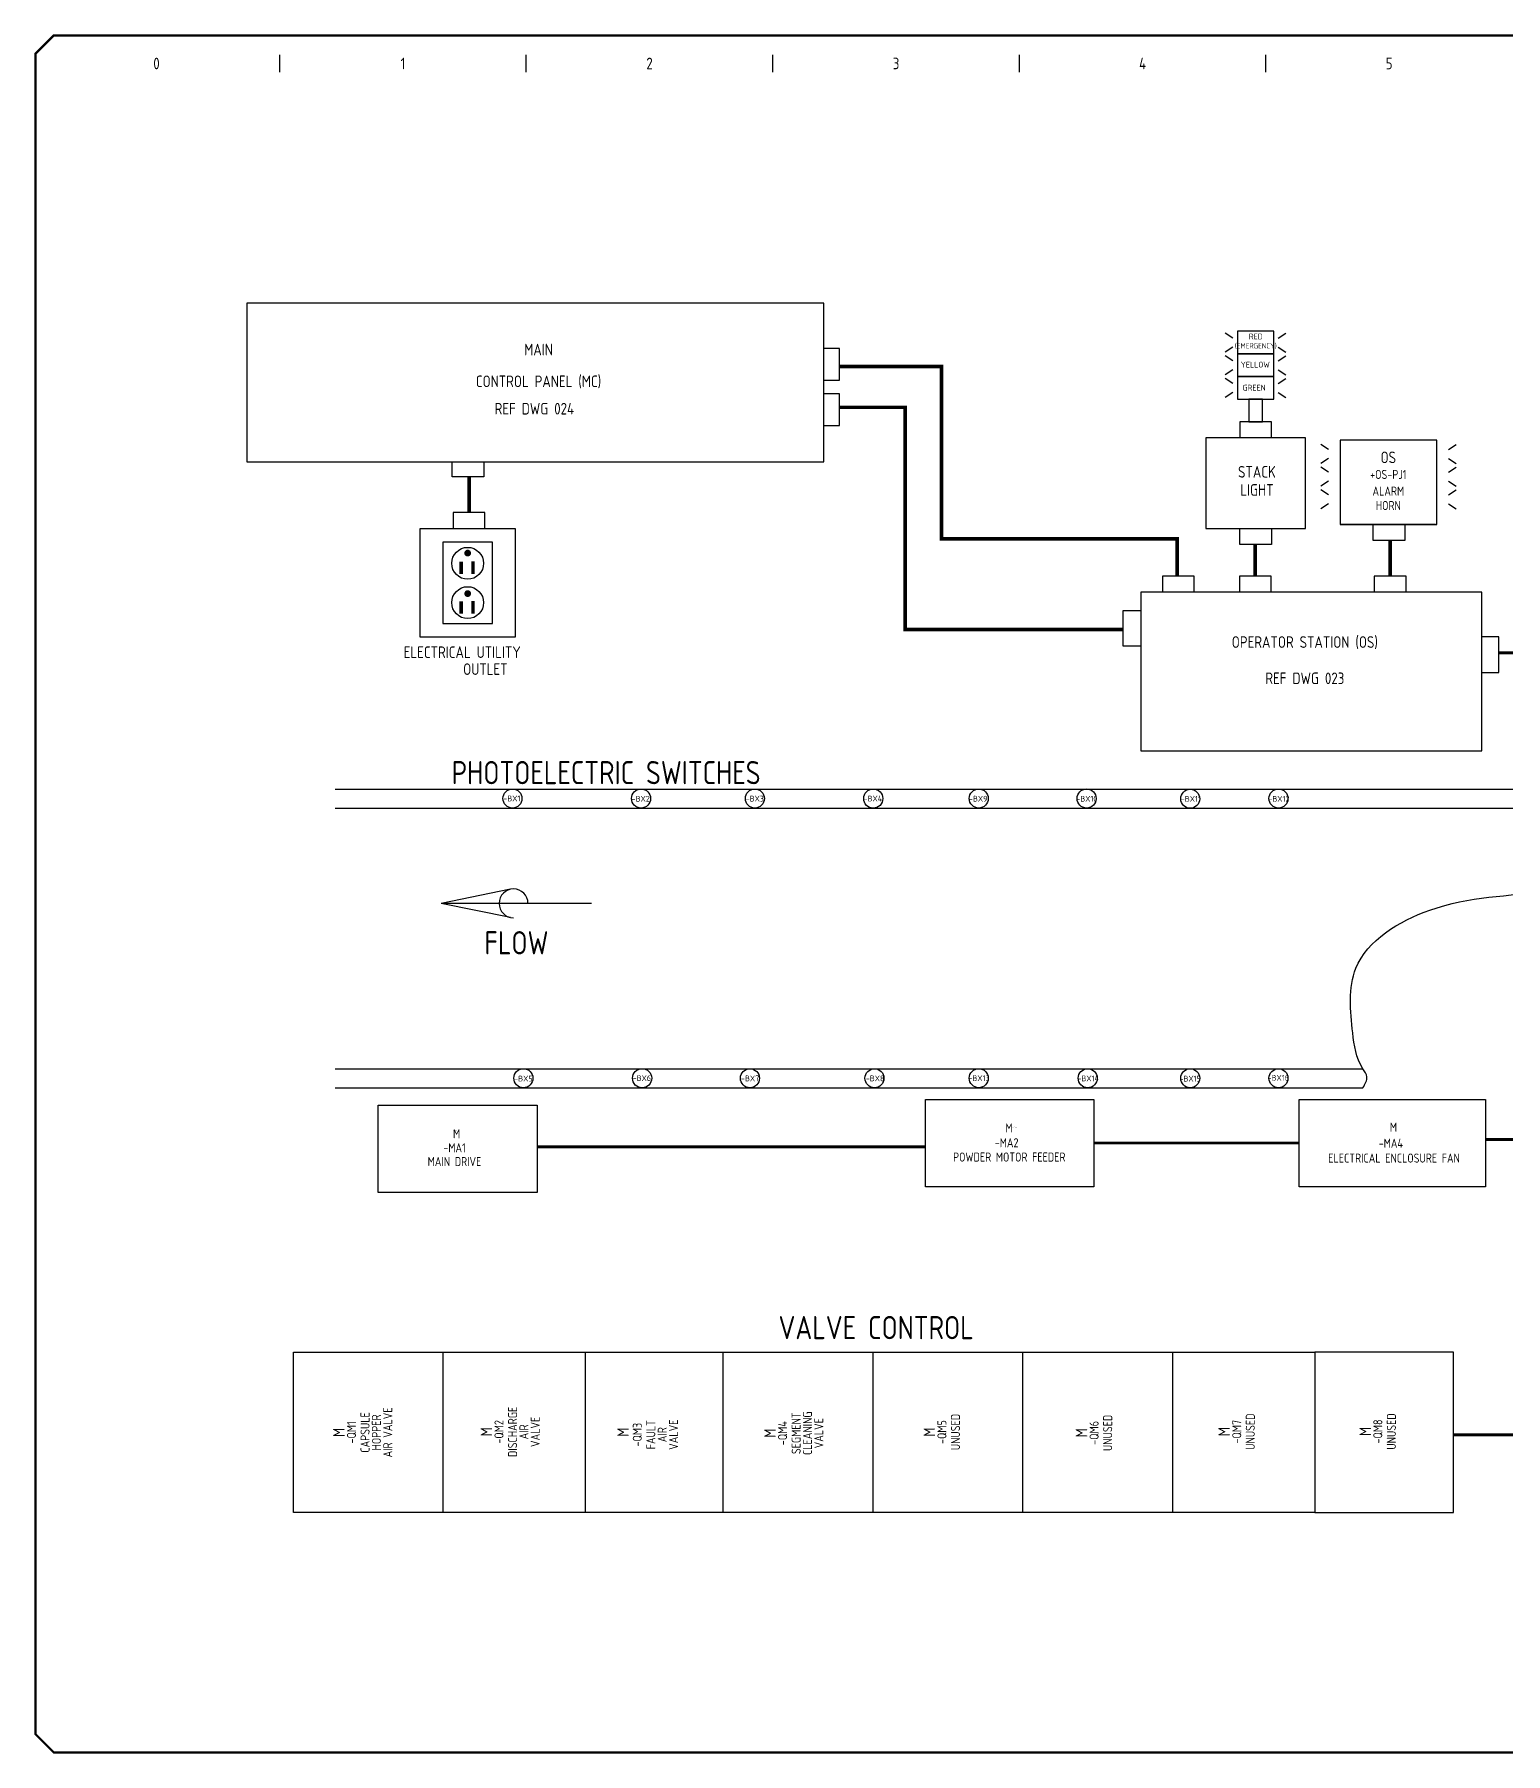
# Model space of a CAD drawing. Header units: millimetres. Extents: x 0 to 840, y 0 to 593.
# Drawn here: x 0 to 508, y 0 to 593 of the extents above; entities that cross this region are included whole.
import ezdxf
from ezdxf.enums import TextEntityAlignment as Align

# ---------------------------------------------------------------- set-up
doc = ezdxf.new("R2010")
doc.units = ezdxf.units.MM
doc.header["$LTSCALE"] = 10
doc.header["$MEASUREMENT"] = 0
for name, color, linetype in [('PCAT', 9, 'Continuous'), ('PDESC', 142, 'Continuous'), ('PLOC', 8, 'Continuous'), ('PMFG', 9, 'Continuous'), ('PSYMS', 7, 'Continuous'), ('PTAG', 150, 'Continuous'), ('REFDWG', 6, 'Continuous'), ('SYMS', 7, 'Continuous'), ('TITLE', 7, 'Continuous')]:
    doc.layers.add(name, color=color, linetype=linetype)
doc.styles.add('ITALIC', font='ITALIC')
doc.styles.add('LEGACY', font='romans.shx')
doc.styles.add('SIMPLEX', font='simplex')
doc.styles.add('WD_IEC', font='isocp2.shx', dxfattribs={"width": 0.9, "height": 4})

# ---------------------------------------------------------------- blocks, each defined once
blk = doc.blocks.new('wd_ptag')
at = {"style": 'WD_IEC', "width": 0.9, "flags": 1}
blk.add_attdef('P_ITEM', text='', height=0.125, dxfattribs=at).set_placement((0, 0.469), align=Align.CENTER)
at = {"style": 'WD_IEC'}
for tag, width, p in [('INST', 0.8, (0, 0.312)), ('LOC', 0.8, (0, 0.156)), ('P_TAG1', 0.9, (0, 0)), ('DESC2', 0.9, (0, -0.344)), ('DESC1', 0.9, (0, -0.188)), ('DESC3', 0.9, (0, -0.5)), ('MFG', 0.9, (0, -0.656)), ('CAT', 0.9, (0, -0.812))]:
    blk.add_attdef(tag, text='', height=0.125, dxfattribs=dict(at, width=width)).set_placement(p, align=Align.CENTER)
at = {"linetype": 'Continuous', "style": 'WD_IEC'}
for tag, flags, p in [('RATING2', 9, (0.344, -0.187)), ('RATING4', 9, (0.344, -0.202)), ('RATING3', 9, (0.344, -0.218)), ('RATING8', 9, (0.344, -0.234)), ('RATING1', 9, (0.344, -0.171)), ('RATING10', 9, (0.344, -0.312)), ('RATING12', 9, (0.344, -0.327)), ('RATING11', 9, (0.344, -0.343)), ('RATING7', 9, (0.344, -0.249)), ('RATING6', 9, (0.344, -0.265)), ('RATING5', 9, (0.344, -0.281)), ('RATING9', 9, (0.344, -0.296)), ('WDBLKNAM', 1, (0.359, -0.369)), ('ASSYCODE', 9, (0.016, -0.859))]:
    blk.add_attdef(tag, text='', height=0.01, dxfattribs=dict(at, flags=flags)).set_placement(p, align=Align.CENTER)
blk = doc.blocks.new('MMREFDWG')
at = {"style": 'LEGACY', "width": 0.9, "flags": 8}
blk.add_attdef('REF_DWG', (0, 0), '', height=0.1, dxfattribs=at)
blk = doc.blocks.new('PNL275B')
at = {"layer": 'PSYMS'}
blk.add_circle((0, -3.28), 3.28, dxfattribs=at)
at = {"style": 'WD_IEC', "width": 0.9, "flags": 8}
blk.add_attdef('P_TAG1', text='', height=0.125, dxfattribs=at).set_placement((0, 0), align=Align.MIDDLE_CENTER)
for tag, p in [('RATING2', (0, -0.44)), ('RATING1', (0, -0.28))]:
    blk.add_attdef(tag, text='', height=0.125, dxfattribs=at).set_placement(p, align=Align.CENTER)
blk = doc.blocks.new('PNL276B')
at = {"layer": 'PSYMS'}
blk.add_circle((0, -3.28), 3.28, dxfattribs=at)
at = {"style": 'WD_IEC', "width": 0.9, "flags": 8}
blk.add_attdef('P_TAG1', text='', height=0.125, dxfattribs=at).set_placement((0, 0), align=Align.MIDDLE_CENTER)
for tag, p in [('RATING2', (0, -0.44)), ('RATING1', (0, -0.28))]:
    blk.add_attdef(tag, text='', height=0.125, dxfattribs=at).set_placement(p, align=Align.CENTER)
blk = doc.blocks.new('PNL277B')
at = {"layer": 'PSYMS'}
blk.add_circle((-0.34, -3.28), 3.3, dxfattribs=at)
at = {"style": 'WD_IEC', "width": 0.9, "flags": 8}
blk.add_attdef('P_TAG1', text='', height=0.125, dxfattribs=at).set_placement((0, 0), align=Align.MIDDLE_CENTER)
for tag, p in [('RATING2', (0, -0.44)), ('RATING1', (0, -0.28))]:
    blk.add_attdef(tag, text='', height=0.125, dxfattribs=at).set_placement(p, align=Align.CENTER)
blk = doc.blocks.new('PNL278B')
at = {"layer": 'PSYMS'}
blk.add_circle((0.2, -3.28), 3.29, dxfattribs=at)
at = {"style": 'WD_IEC', "width": 0.9, "flags": 8}
blk.add_attdef('P_TAG1', text='', height=0.125, dxfattribs=at).set_placement((0, 0), align=Align.MIDDLE_CENTER)
for tag, p in [('RATING2', (0, -0.44)), ('RATING1', (0, -0.28))]:
    blk.add_attdef(tag, text='', height=0.125, dxfattribs=at).set_placement(p, align=Align.CENTER)
blk = doc.blocks.new('PNL279B')
at = {"layer": 'PSYMS'}
blk.add_circle((0.37, -3.28), 3.3, dxfattribs=at)
at = {"style": 'WD_IEC', "width": 0.9, "flags": 8}
blk.add_attdef('P_TAG1', text='', height=0.125, dxfattribs=at).set_placement((0, 0), align=Align.MIDDLE_CENTER)
for tag, p in [('RATING2', (0, -0.44)), ('RATING1', (0, -0.28))]:
    blk.add_attdef(tag, text='', height=0.125, dxfattribs=at).set_placement(p, align=Align.CENTER)
blk = doc.blocks.new('PNL27BB')
at = {"layer": 'PSYMS'}
blk.add_circle((0.15, -3.28), 3.28, dxfattribs=at)
at = {"style": 'WD_IEC', "width": 0.9, "flags": 8}
blk.add_attdef('P_TAG1', text='', height=0.125, dxfattribs=at).set_placement((0, 0), align=Align.MIDDLE_CENTER)
for tag, p in [('RATING2', (0, -0.44)), ('RATING1', (0, -0.28))]:
    blk.add_attdef(tag, text='', height=0.125, dxfattribs=at).set_placement(p, align=Align.CENTER)
blk = doc.blocks.new('PNL3329')
at = {"layer": 'PSYMS'}
blk.add_circle((0.08, -3.28), 3.28, dxfattribs=at)
at = {"style": 'WD_IEC', "width": 0.9, "flags": 8}
blk.add_attdef('P_TAG1', text='', height=0.125, dxfattribs=at).set_placement((0, 0), align=Align.MIDDLE_CENTER)
for tag, p in [('RATING2', (0, -0.44)), ('RATING1', (0, -0.28))]:
    blk.add_attdef(tag, text='', height=0.125, dxfattribs=at).set_placement(p, align=Align.CENTER)
blk = doc.blocks.new('PNL3339')
at = {"layer": 'PSYMS'}
blk.add_circle((-0.29, -3.28), 3.29, dxfattribs=at)
at = {"style": 'WD_IEC', "width": 0.9, "flags": 8}
blk.add_attdef('P_TAG1', text='', height=0.125, dxfattribs=at).set_placement((0, 0), align=Align.MIDDLE_CENTER)
for tag, p in [('RATING2', (0, -0.44)), ('RATING1', (0, -0.28))]:
    blk.add_attdef(tag, text='', height=0.125, dxfattribs=at).set_placement(p, align=Align.CENTER)
blk = doc.blocks.new('acade_title')
at = {"layer": 'SYMS'}
for p, q in [((85, 580), (85, 586)), ((170, 580), (170, 586)), ((255, 580), (255, 586)), ((340, 580), (340, 586)), ((425, 580), (425, 586))]:
    blk.add_line(p, q, dxfattribs=at)
at = {"layer": 'TITLE', "const_width": 0.784}
blk.add_lwpolyline([(765.79, 7.07), (765.79, 586.36), (759.5, 592.64), (7.07, 592.64), (0.79, 586.36), (0.79, 7.07), (7.07, 0.79), (759.5, 0.79)], close=True, dxfattribs=at)
at = {"layer": 'SYMS', "style": 'WD_IEC', "width": 0.9}
for s, p in [('0', (42.5, 581)), ('1', (127.5, 581)), ('2', (212.5, 581)), ('3', (297.5, 581)), ('4', (382.5, 581)), ('5', (467.5, 581))]:
    blk.add_text(s, height=4, dxfattribs=at).set_placement(p, align=Align.CENTER)
at = {"layer": 'TITLE', "color": 1, "style": 'ITALIC'}
for tag, height, p in [('TITLE#1', 3, (806.47, 85.58)), ('TITLE#2', 3, (806.47, 80.5)), ('TITLE#3', 3, (806.47, 75.41)), ('TITLE#4', 3, (806.47, 70.33)), ('DWG#', 4, (806.47, 20.76))]:
    blk.add_attdef(tag, text='', height=height, dxfattribs=at).set_placement(p, align=Align.CENTER)
at = {"layer": 'TITLE', "color": 1, "style": 'SIMPLEX'}
blk.add_attdef('CAD#', (772.63, 49.19), '', height=2.5, rotation=90, dxfattribs=at)
at = {"layer": 'TITLE', "color": 1}
for tag, p, height, style in [('ENGINEER', (783.37, 49.19), 2.5, 'ITALIC'), ('CHKDBY', (813.2, 49.2), 2.5, 'ITALIC'), ('JOB#', (789.06, 41.3), 2.5, 'SIMPLEX'), ('DRAWNBY', (814.95, 41.3), 2.5, 'ITALIC'), ('SCALE', (786.29, 33.76), 2.5, 'SIMPLEX'), ('DATE', (812.8, 33.76), 2.5, 'SIMPLEX'), ('SHTS', (815.9, 6.29), 4, 'ITALIC')]:
    blk.add_attdef(tag, p, '', height=height, dxfattribs=dict(at, style=style))
at = {"layer": 'TITLE', "color": 1, "style": 'ITALIC'}
blk.add_attdef('SH#', text='', height=4, dxfattribs=at).set_placement((799.54, 6.29), align=Align.RIGHT)
at = {"layer": 'TITLE', "color": 7, "flags": 9}
blk.add_attdef('WD_TB', (782.91, 0.79), '', height=3.14, dxfattribs=at)

msp = doc.modelspace()

# ---------------------------------------------------------------- linework, layer by layer
for p, q in [((413.64, 488.33), (411.01, 490.02)), ((429.26, 488.33), (431.89, 490.02)), ((278.01, 484.78), (272.54, 484.78)), ((278.01, 473.84), (278.01, 484.78)), ((413.64, 485.2), (411.01, 483.51)), ((413.64, 480.52), (411.01, 482.21)), ((429.26, 485.2), (431.89, 483.51)), ((429.26, 480.52), (431.89, 482.21)), ((413.64, 477.39), (411.01, 475.7)), ((413.64, 472.7), (411.01, 474.39)), ((429.26, 477.39), (431.89, 475.7)), ((429.26, 472.7), (431.89, 474.39)), ((272.54, 473.84), (278.01, 473.84)), ((278.01, 469.16), (272.54, 469.16)), ((278.01, 458.22), (278.01, 469.16)), ((413.64, 469.58), (411.01, 467.89)), ((429.26, 469.58), (431.89, 467.89)), ((272.54, 458.22), (278.01, 458.22)), ((415.98, 459.42), (415.98, 453.95)), ((426.92, 459.42), (415.98, 459.42)), ((426.92, 453.95), (426.92, 459.42)), ((446.64, 449.97), (444.01, 451.66)), ((488.01, 449.97), (490.64, 451.66)), ((144.41, 440.55), (144.41, 445.72)), ((155.35, 445.72), (155.35, 440.55)), ((446.64, 446.85), (444.01, 445.16)), ((488.01, 446.85), (490.64, 445.16)), ((155.35, 440.55), (144.41, 440.55)), ((446.64, 442.16), (444.01, 443.85)), ((446.64, 439.03), (444.01, 437.34)), ((488.01, 442.16), (490.64, 443.85)), ((488.01, 439.03), (490.64, 437.34)), ((446.64, 434.35), (444.01, 436.04)), ((488.01, 434.35), (490.64, 436.04)), ((155.74, 428.2), (144.8, 428.2)), ((144.8, 428.2), (144.8, 422.73)), ((155.74, 422.73), (155.74, 428.2)), ((446.64, 431.22), (444.01, 429.53)), ((488.01, 431.22), (490.64, 429.53)), ((133.39, 422.73), (166.2, 422.73)), ((133.39, 385.23), (133.39, 422.73)), ((166.2, 422.73), (166.2, 385.23)), ((415.98, 417.23), (415.98, 422.7)), ((426.92, 422.7), (426.92, 417.23)), ((483.48, 424.09), (450.67, 424.09)), ((462, 418.62), (462, 424.09)), ((472.93, 424.09), (472.93, 418.62)), ((426.92, 417.23), (415.98, 417.23)), ((472.93, 418.62), (462, 418.62)), ((400.26, 406.27), (389.32, 406.27)), ((389.32, 406.27), (389.32, 400.8)), ((400.26, 400.8), (400.26, 406.27)), ((426.82, 406.27), (415.89, 406.27)), ((415.89, 406.27), (415.89, 400.8)), ((426.82, 400.8), (426.82, 406.27)), ((473.32, 406.27), (462.39, 406.27)), ((462.39, 406.27), (462.39, 400.8)), ((473.32, 400.8), (473.32, 406.27)), ((375.79, 382.14), (375.79, 394.48)), ((375.79, 394.48), (381.97, 394.48)), ((166.2, 385.23), (133.39, 385.23)), ((505.33, 385.34), (499.5, 385.34)), ((505.33, 373.01), (505.33, 385.34)), ((381.76, 382.14), (375.79, 382.14)), ((499.5, 373.01), (505.33, 373.01)), ((104.16, 332.9), (570.55, 332.89)), ((104.16, 326.33), (565.57, 326.33)), ((164.61, 298.35), (140.7, 293.48)), ((170.59, 293.48), (140.7, 293.48)), ((164.61, 288.6), (140.7, 293.48)), ((164.61, 288.6), (140.7, 293.48)), ((192.46, 293.48), (142.49, 293.48)), ((104.16, 236.48), (458.44, 236.48)), ((104.16, 229.92), (458.44, 229.92)), ((141.19, 138.82), (141.19, 83.47)), ((190.32, 138.82), (190.32, 83.47)), ((237.76, 138.82), (237.76, 83.47)), ((289.43, 138.82), (289.43, 83.47)), ((341.1, 138.82), (341.1, 83.47)), ((392.78, 138.82), (392.78, 83.47)), ((441.91, 138.82), (441.91, 83.47)), ((489.71, 138.82), (441.91, 138.82)), ((489.71, 83.47), (489.71, 138.82)), ((441.91, 83.47), (489.71, 83.47))]:
    msp.add_line(p, q)
for points in [[(73.6, 500.41), (73.6, 445.72), (272.54, 445.72), (272.54, 500.41)], [(415.2, 490.67), (415.2, 482.86), (427.7, 482.86), (427.7, 490.67)], [(415.2, 482.86), (415.2, 475.05), (427.7, 475.05), (427.7, 482.86)], [(415.2, 475.05), (415.2, 467.23), (427.7, 467.23), (427.7, 475.05)], [(419.11, 467.23), (419.11, 459.42), (423.79, 459.42), (423.79, 467.23)], [(404.26, 453.95), (404.26, 422.7), (438.64, 422.7), (438.64, 453.95)], [(450.67, 424.09), (483.99, 424.09), (483.99, 453.1), (450.67, 453.1)], [(141.2, 418.04), (141.2, 389.92), (158.39, 389.92), (158.39, 418.04)], [(381.92, 400.8), (381.92, 346.11), (499.5, 346.11), (499.5, 400.8)], [(307.61, 225.87), (365.64, 225.87), (365.64, 195.74), (307.61, 195.74)], [(436.53, 225.87), (500.78, 225.87), (500.78, 195.74), (436.53, 195.74)], [(118.96, 223.9), (173.7, 223.9), (173.7, 193.77), (118.96, 193.77)]]:
    msp.add_lwpolyline(points, close=True)
for points, const_width in [([(313.17, 441.61), (313.17, 478.53), (278.01, 478.53)], 1.25), ([(278.01, 464.47), (300.67, 464.47), (300.67, 441.61)], 1.25), ([(150.27, 428.2), (150.27, 440.55)], 1.25), ([(300.67, 441.61), (300.67, 387.91), (360.03, 387.91)], 1.25), ([(313.17, 441.61), (313.17, 419.16), (360.03, 419.16)], 1.25), ([(394.42, 406.27), (394.42, 419.16), (360.03, 419.16)], 1.25), ([(421.35, 406.27), (421.35, 417.23)], 1.25), ([(467.86, 406.27), (467.86, 418.62)], 1.25), ([(147.53, 411.26), (147.53, 407.03)], 1.25), ([(151.63, 411.41), (151.63, 407.03)], 1.25), ([(147.53, 397.56), (147.53, 393.32)], 1.25), ([(151.63, 397.7), (151.63, 393.32)], 1.25), ([(360.03, 387.91), (375.79, 387.91)], 1.25), ([(505.33, 379.81), (587.01, 379.81), (587.01, 110.32), (489.71, 110.32)], 1), ([(220.81, 209.52), (173.7, 209.52)], 1)]:
    msp.add_lwpolyline(points, dxfattribs=dict(const_width=const_width))
at = {"const_width": 1.16}
for points in [[(149.21, 414.23, 1), (150.37, 414.23, 1)], [(149.21, 400.25, 1), (150.37, 400.25, 1)]]:
    msp.add_lwpolyline(points, format="xyb", close=True, dxfattribs=at)
at = {"color": 4, "const_width": 1}
for points in [[(307.63, 209.52), (220.81, 209.52)], [(436.53, 210.88), (365.6, 210.88)], [(516.28, 212.08), (501.07, 212.08)]]:
    msp.add_lwpolyline(points, dxfattribs=at)
msp.add_lwpolyline([(441.91, 83.47), (89.68, 83.47), (89.68, 138.82), (441.91, 138.82)])
for centre in [(149.79, 410.7), (149.79, 397.14)]:
    msp.add_circle(centre, 5.51)
msp.add_arc((165.61, 293.48), 4.98, 0.0001, 270)
msp.add_arc((165.61, 293.48), 4.98, 0.0001, 270)
msp.add_spline([(458.44, 229.92), (459.85, 233.68), (458.44, 236.48), (454.96, 248.86), (456.05, 271.09), (481.55, 291.15), (522.8, 297.65), (555.9, 310.67), (562.41, 321.51), (570.55, 332.89)], degree=3)

# ---------------------------------------------------------------- block references
msp.add_blockref('acade_title', (0, 0))
at = {"layer": 'PSYMS'}
ref = msp.add_blockref('wd_ptag', (421.53, 489.77), dxfattribs=dict(at, xscale=10, yscale=10, zscale=10))
ref.add_attrib('DESC1', 'RED', dxfattribs={"layer": 'PDESC', "height": 2, "style": 'WD_IEC', "width": 0.9}).set_placement((421.53, 487.89), align=Align.CENTER)
ref.add_attrib('DESC3', '(EMERGENCY)', dxfattribs={"layer": 'PDESC', "height": 1.8, "style": 'WD_IEC', "width": 0.9}).set_placement((421.53, 484.77), align=Align.CENTER)
at = {"layer": 'PSYMS', "color": 3}
ref = msp.add_blockref('wd_ptag', (421.33, 480.07), dxfattribs=dict(at, xscale=10, yscale=10, zscale=10))
ref.add_attrib('DESC1', 'YELLOW', dxfattribs={"layer": 'PDESC', "color": 2, "height": 2, "style": 'WD_IEC', "width": 0.9}).set_placement((421.33, 478.19), align=Align.CENTER)
ref = msp.add_blockref('wd_ptag', (421.6, 472.58), dxfattribs=dict(at, xscale=12.5, yscale=12.5, zscale=12.5))
ref.add_attrib('DESC1', 'GREEN ', dxfattribs={"layer": 'PDESC', "color": 3, "height": 2, "style": 'WD_IEC', "width": 0.9}).set_placement((421.6, 470.24), align=Align.CENTER)
at = {"layer": 'PSYMS'}
ref = msp.add_blockref('wd_ptag', (466.46, 446.95), dxfattribs=at)
ref.add_attrib('P_TAG1', '+OS-PJ1', dxfattribs={"layer": 'PTAG', "height": 3.125, "style": 'WD_IEC', "width": 0.9}).set_placement((467.22, 439.77), align=Align.CENTER)
ref.add_attrib('DESC1', 'ALARM', dxfattribs={"layer": 'PDESC', "height": 3.125, "style": 'WD_IEC', "width": 0.9}).set_placement((467.22, 434.03), align=Align.CENTER)
ref.add_attrib('DESC2', 'HORN', dxfattribs={"layer": 'PDESC', "height": 3.125, "style": 'WD_IEC', "width": 0.9}).set_placement((467.22, 429.06), align=Align.CENTER)
ref.add_attrib('LOC', 'OS', dxfattribs={"layer": 'PLOC', "height": 4, "style": 'WD_IEC', "width": 0.9}).set_placement((467.22, 445.22), align=Align.CENTER)
ref.add_attrib('MFG', 'INDEX ASSEMBLY', dxfattribs={"layer": 'PMFG', "height": 0.125, "style": 'WD_IEC', "width": 0.9}).set_placement((466.46, 446.3), align=Align.CENTER)
ref = msp.add_blockref('wd_ptag', (155.89, 440.32), dxfattribs=dict(at, xscale=25, yscale=25, zscale=25))
ref.add_attrib('DESC1', 'ELECTRICAL UTILITY', dxfattribs={"layer": 'PDESC', "height": 4, "style": 'WD_IEC', "width": 0.9}).set_placement((147.91, 378.06), align=Align.CENTER)
ref.add_attrib('DESC2', 'OUTLET', dxfattribs={"layer": 'PDESC', "height": 4, "style": 'WD_IEC', "width": 0.9}).set_placement((155.89, 372.22), align=Align.CENTER)
ref = msp.add_blockref('PNL275B', (165.24, 332.9), dxfattribs=at)
ref.add_attrib('P_TAG1', '-BX1', dxfattribs={"layer": 'PTAG', "height": 2, "style": 'WD_IEC', "width": 0.9, "flags": 8}).set_placement((165.02, 329.64), align=Align.MIDDLE_CENTER)
ref = msp.add_blockref('PNL275B', (209.56, 332.9), dxfattribs=at)
ref.add_attrib('P_TAG1', '-BX2', dxfattribs={"layer": 'PTAG', "height": 2, "style": 'WD_IEC', "width": 0.9, "flags": 8}).set_placement((209.45, 329.54), align=Align.MIDDLE_CENTER)
ref = msp.add_blockref('PNL276B', (248.81, 332.9), dxfattribs=at)
ref.add_attrib('P_TAG1', '-BX3', dxfattribs={"layer": 'PTAG', "height": 2, "style": 'WD_IEC', "width": 0.9, "flags": 8}).set_placement((248.8, 329.59), align=Align.MIDDLE_CENTER)
ref = msp.add_blockref('PNL277B', (289.97, 332.88), dxfattribs=at)
ref.add_attrib('P_TAG1', '-BX4', dxfattribs={"layer": 'PTAG', "height": 2, "style": 'WD_IEC', "width": 0.9, "flags": 8}).set_placement((289.5, 329.62), align=Align.MIDDLE_CENTER)
ref = msp.add_blockref('PNL3329', (325.92, 332.9), dxfattribs=at)
ref.add_attrib('P_TAG1', '-BX9', dxfattribs={"layer": 'PTAG', "height": 2, "style": 'WD_IEC', "width": 0.9, "flags": 8}).set_placement((325.81, 329.56), align=Align.MIDDLE_CENTER)
ref = msp.add_blockref('PNL3339', (363.49, 332.9), dxfattribs=at)
ref.add_attrib('P_TAG1', '-BX10', dxfattribs={"layer": 'PTAG', "height": 2, "style": 'WD_IEC', "width": 0.9, "flags": 8}).set_placement((363.27, 329.54), align=Align.MIDDLE_CENTER)
ref = msp.add_blockref('PNL3329', (398.84, 332.82), dxfattribs=at)
ref.add_attrib('P_TAG1', '-BX11', dxfattribs={"layer": 'PTAG', "height": 2, "style": 'WD_IEC', "width": 0.9, "flags": 8}).set_placement((399.13, 329.51), align=Align.MIDDLE_CENTER)
ref = msp.add_blockref('PNL3329', (429.26, 332.9), dxfattribs=at)
ref.add_attrib('P_TAG1', '-BX12', dxfattribs={"layer": 'PTAG', "height": 2, "style": 'WD_IEC', "width": 0.9, "flags": 8}).set_placement((429.5, 329.49), align=Align.MIDDLE_CENTER)
ref = msp.add_blockref('PNL278B', (168.79, 236.48), dxfattribs=at)
ref.add_attrib('P_TAG1', '-BX5', dxfattribs={"layer": 'PTAG', "height": 2, "style": 'WD_IEC', "width": 0.9, "flags": 8}).set_placement((169.01, 233.1), align=Align.MIDDLE_CENTER)
ref = msp.add_blockref('PNL279B', (209.56, 236.48), dxfattribs=at)
ref.add_attrib('P_TAG1', '-BX6', dxfattribs={"layer": 'PTAG', "height": 2, "style": 'WD_IEC', "width": 0.9, "flags": 8}).set_placement((209.85, 233.24), align=Align.MIDDLE_CENTER)
ref = msp.add_blockref('PNL27BB', (246.97, 236.48), dxfattribs=at)
ref.add_attrib('P_TAG1', '-BX7', dxfattribs={"layer": 'PTAG', "height": 2, "style": 'WD_IEC', "width": 0.9, "flags": 8}).set_placement((247.17, 233.15), align=Align.MIDDLE_CENTER)
ref = msp.add_blockref('PNL27BB', (289.9, 236.48), dxfattribs=at)
ref.add_attrib('P_TAG1', '-BX8', dxfattribs={"layer": 'PTAG', "height": 2, "style": 'WD_IEC', "width": 0.9, "flags": 8}).set_placement((290.27, 233.15), align=Align.MIDDLE_CENTER)
ref = msp.add_blockref('PNL3329', (325.92, 236.49), dxfattribs=at)
ref.add_attrib('P_TAG1', '-BX13', dxfattribs={"layer": 'PTAG', "height": 2, "style": 'WD_IEC', "width": 0.9, "flags": 8}).set_placement((326.1, 233.23), align=Align.MIDDLE_CENTER)
ref = msp.add_blockref('PNL3329', (363.49, 236.48), dxfattribs=at)
ref.add_attrib('P_TAG1', '-BX14', dxfattribs={"layer": 'PTAG', "height": 2, "style": 'WD_IEC', "width": 0.9, "flags": 8}).set_placement((363.73, 233.14), align=Align.MIDDLE_CENTER)
ref = msp.add_blockref('PNL3329', (398.84, 236.48), dxfattribs=at)
ref.add_attrib('P_TAG1', '-BX15', dxfattribs={"layer": 'PTAG', "height": 2, "style": 'WD_IEC', "width": 0.9, "flags": 8}).set_placement((398.9, 233.06), align=Align.MIDDLE_CENTER)
ref = msp.add_blockref('PNL3329', (429.26, 236.48), dxfattribs=at)
ref.add_attrib('P_TAG1', '-BX16', dxfattribs={"layer": 'PTAG', "height": 2, "style": 'WD_IEC', "width": 0.9, "flags": 8}).set_placement((429.26, 233.35), align=Align.MIDDLE_CENTER)
ref = msp.add_blockref('wd_ptag', (145.43, 215.81), dxfattribs=at)
ref.add_attrib('P_TAG1', '-MA1', dxfattribs={"layer": 'PTAG', "height": 3.125, "style": 'WD_IEC', "width": 0.9}).set_placement((145.25, 207.67), align=Align.CENTER)
ref.add_attrib('LOC', 'M', dxfattribs={"layer": 'PLOC', "height": 3.12, "style": 'WD_IEC', "width": 0.9}).set_placement((145.97, 212.48), align=Align.CENTER)
ref.add_attrib('DESC3', 'MAIN DRIVE', dxfattribs={"layer": 'PDESC', "height": 3.125, "style": 'WD_IEC', "width": 0.9}).set_placement((145.25, 202.93), align=Align.CENTER)
ref.add_attrib('CAT', '1329RS-ZAF3318VNC', dxfattribs={"layer": 'PCAT', "height": 0.125, "style": 'WD_IEC', "width": 0.9}).set_placement((145.43, 215), align=Align.CENTER)
ref.add_attrib('MFG', 'AB', dxfattribs={"layer": 'PMFG', "height": 0.125, "style": 'WD_IEC', "width": 0.9}).set_placement((145.43, 215.15), align=Align.CENTER)
ref = msp.add_blockref('wd_ptag', (338.5, 217.08), dxfattribs=at)
ref.add_attrib('P_TAG1', '-MA2', dxfattribs={"layer": 'PTAG', "height": 3.125, "style": 'WD_IEC', "width": 0.9}).set_placement((335.61, 209.4), align=Align.CENTER)
ref.add_attrib('LOC', 'M', dxfattribs={"layer": 'PLOC', "height": 3.12, "style": 'WD_IEC', "width": 0.9}).set_placement((336.42, 214.5), align=Align.CENTER)
ref.add_attrib('DESC3', 'POWDER MOTOR FEEDER', dxfattribs={"layer": 'PDESC', "height": 3.125, "style": 'WD_IEC', "width": 0.9}).set_placement((336.53, 204.47), align=Align.CENTER)
ref.add_attrib('CAT', '1329RS-ZAF3318VNC', dxfattribs={"layer": 'PCAT', "height": 0.125, "style": 'WD_IEC', "width": 0.9}).set_placement((338.5, 216.27), align=Align.CENTER)
ref.add_attrib('MFG', 'AB', dxfattribs={"layer": 'PMFG', "height": 0.125, "style": 'WD_IEC', "width": 0.9}).set_placement((338.5, 216.42), align=Align.CENTER)
ref = msp.add_blockref('wd_ptag', (468.74, 217.08), dxfattribs=at)
ref.add_attrib('P_TAG1', '-MA4', dxfattribs={"layer": 'PTAG', "height": 3.125, "style": 'WD_IEC', "width": 0.9}).set_placement((468.09, 209.23), align=Align.CENTER)
ref.add_attrib('DESC1', 'ELECTRICAL ENCLOSURE FAN', dxfattribs={"layer": 'PDESC', "height": 3.125, "style": 'WD_IEC', "width": 0.9}).set_placement((469.2, 204.11), align=Align.CENTER)
ref.add_attrib('LOC', 'M', dxfattribs={"layer": 'PLOC', "height": 3.12, "style": 'WD_IEC', "width": 0.9}).set_placement((469, 214.76), align=Align.CENTER)
ref.add_attrib('CAT', '1329RS-ZAF3318VNC', dxfattribs={"layer": 'PCAT', "height": 0.125, "style": 'WD_IEC', "width": 0.9}).set_placement((468.74, 216.27), align=Align.CENTER)
ref.add_attrib('MFG', 'AB', dxfattribs={"layer": 'PMFG', "height": 0.125, "style": 'WD_IEC', "width": 0.9}).set_placement((468.74, 216.42), align=Align.CENTER)
ref = msp.add_blockref('wd_ptag', (103.63, 111.1), dxfattribs=dict(at, xscale=25, yscale=25, zscale=25, rotation=90))
ref.add_attrib('P_TAG1', '-QM1', dxfattribs={"layer": 'PTAG', "height": 3.125, "rotation": 90, "style": 'WD_IEC', "width": 0.9}).set_placement((111.29, 111.11), align=Align.CENTER)
ref.add_attrib('DESC1', 'CAPSULE', dxfattribs={"layer": 'PDESC', "height": 3.125, "rotation": 90, "style": 'WD_IEC', "width": 0.9}).set_placement((115.97, 111.11), align=Align.CENTER)
ref.add_attrib('DESC2', 'HOPPER', dxfattribs={"layer": 'PDESC', "height": 3.125, "rotation": 90, "style": 'WD_IEC', "width": 0.9}).set_placement((119.88, 111.11), align=Align.CENTER)
ref.add_attrib('LOC', 'M', dxfattribs={"layer": 'PLOC', "height": 4, "rotation": 90, "style": 'WD_IEC', "width": 0.9}).set_placement((107.38, 111.11), align=Align.CENTER)
ref.add_attrib('DESC3', 'AIR VALVE', dxfattribs={"layer": 'PDESC', "height": 3.125, "rotation": 90, "style": 'WD_IEC', "width": 0.9}).set_placement((123.79, 111.11), align=Align.CENTER)
ref = msp.add_blockref('wd_ptag', (154.76, 111.1), dxfattribs=dict(at, xscale=25, yscale=25, zscale=25, rotation=90))
ref.add_attrib('P_TAG1', '-QM2', dxfattribs={"layer": 'PTAG', "height": 3.125, "rotation": 90, "style": 'WD_IEC', "width": 0.9}).set_placement((162.14, 111.3), align=Align.CENTER)
ref.add_attrib('DESC1', 'DISCHARGE', dxfattribs={"layer": 'PDESC', "height": 3.125, "rotation": 90, "style": 'WD_IEC', "width": 0.9}).set_placement((166.83, 111.3), align=Align.CENTER)
ref.add_attrib('DESC2', 'AIR', dxfattribs={"layer": 'PDESC', "height": 3.125, "rotation": 90, "style": 'WD_IEC', "width": 0.9}).set_placement((170.73, 111.3), align=Align.CENTER)
ref.add_attrib('LOC', 'M', dxfattribs={"layer": 'PLOC', "height": 4, "rotation": 90, "style": 'WD_IEC', "width": 0.9}).set_placement((158.23, 111.3), align=Align.CENTER)
ref.add_attrib('DESC3', 'VALVE', dxfattribs={"layer": 'PDESC', "height": 3.125, "rotation": 90, "style": 'WD_IEC', "width": 0.9}).set_placement((174.64, 111.3), align=Align.CENTER)
ref = msp.add_blockref('wd_ptag', (201.29, 111.1), dxfattribs=dict(at, xscale=25, yscale=25, zscale=25, rotation=90))
ref.add_attrib('P_TAG1', '-QM3', dxfattribs={"layer": 'PTAG', "height": 3.125, "rotation": 90, "style": 'WD_IEC', "width": 0.9}).set_placement((209.83, 110.33), align=Align.CENTER)
ref.add_attrib('DESC1', 'FAULT', dxfattribs={"layer": 'PDESC', "height": 3.125, "rotation": 90, "style": 'WD_IEC', "width": 0.9}).set_placement((214.51, 110.33), align=Align.CENTER)
ref.add_attrib('DESC2', 'AIR', dxfattribs={"layer": 'PDESC', "height": 3.125, "rotation": 90, "style": 'WD_IEC', "width": 0.9}).set_placement((218.42, 110.33), align=Align.CENTER)
ref.add_attrib('LOC', 'M', dxfattribs={"layer": 'PLOC', "height": 4, "rotation": 90, "style": 'WD_IEC', "width": 0.9}).set_placement((205.35, 111.18), align=Align.CENTER)
ref.add_attrib('DESC3', 'VALVE', dxfattribs={"layer": 'PDESC', "height": 3.125, "rotation": 90, "style": 'WD_IEC', "width": 0.9}).set_placement((222.33, 110.33), align=Align.CENTER)
ref = msp.add_blockref('wd_ptag', (251.53, 111.1), dxfattribs=dict(at, xscale=25, yscale=25, zscale=25, rotation=90))
ref.add_attrib('P_TAG1', '-QM4', dxfattribs={"layer": 'PTAG', "height": 3.125, "rotation": 90, "style": 'WD_IEC', "width": 0.9}).set_placement((259.92, 110.84), align=Align.CENTER)
ref.add_attrib('DESC1', 'SEGMENT', dxfattribs={"layer": 'PDESC', "height": 3.125, "rotation": 90, "style": 'WD_IEC', "width": 0.9}).set_placement((264.61, 110.84), align=Align.CENTER)
ref.add_attrib('DESC2', 'CLEANING', dxfattribs={"layer": 'PDESC', "height": 3.125, "rotation": 90, "style": 'WD_IEC', "width": 0.9}).set_placement((268.51, 110.84), align=Align.CENTER)
ref.add_attrib('LOC', 'M', dxfattribs={"layer": 'PLOC', "height": 4, "rotation": 90, "style": 'WD_IEC', "width": 0.9}).set_placement((256.01, 110.84), align=Align.CENTER)
ref.add_attrib('DESC3', 'VALVE', dxfattribs={"layer": 'PDESC', "height": 3.125, "rotation": 90, "style": 'WD_IEC', "width": 0.9}).set_placement((272.42, 110.84), align=Align.CENTER)
ref = msp.add_blockref('wd_ptag', (301.76, 111.1), dxfattribs=dict(at, xscale=25, yscale=25, zscale=25, rotation=90))
ref.add_attrib('P_TAG1', '-QM5', dxfattribs={"layer": 'PTAG', "height": 3.125, "rotation": 90, "style": 'WD_IEC', "width": 0.9}).set_placement((314.86, 111.23), align=Align.CENTER)
ref.add_attrib('DESC1', 'UNUSED', dxfattribs={"layer": 'PDESC', "height": 3.125, "rotation": 90, "style": 'WD_IEC', "width": 0.9}).set_placement((319.55, 111.23), align=Align.CENTER)
ref.add_attrib('LOC', 'M', dxfattribs={"layer": 'PLOC', "height": 4, "rotation": 90, "style": 'WD_IEC', "width": 0.9}).set_placement((310.96, 111.23), align=Align.CENTER)
ref = msp.add_blockref('wd_ptag', (358.58, 111.1), dxfattribs=dict(at, xscale=25, yscale=25, zscale=25, rotation=90))
ref.add_attrib('P_TAG1', '-QM6', dxfattribs={"layer": 'PTAG', "height": 3.125, "rotation": 90, "style": 'WD_IEC', "width": 0.9}).set_placement((367.33, 110.95), align=Align.CENTER)
ref.add_attrib('DESC1', 'UNUSED', dxfattribs={"layer": 'PDESC', "height": 3.125, "rotation": 90, "style": 'WD_IEC', "width": 0.9}).set_placement((372.02, 110.95), align=Align.CENTER)
ref.add_attrib('LOC', 'M', dxfattribs={"layer": 'PLOC', "height": 4, "rotation": 90, "style": 'WD_IEC', "width": 0.9}).set_placement((363.43, 110.95), align=Align.CENTER)
ref = msp.add_blockref('wd_ptag', (407.61, 111.1), dxfattribs=dict(at, xscale=25, yscale=25, zscale=25, rotation=90))
ref.add_attrib('P_TAG1', '-QM7', dxfattribs={"layer": 'PTAG', "height": 3.125, "rotation": 90, "style": 'WD_IEC', "width": 0.9}).set_placement((416.52, 111.36), align=Align.CENTER)
ref.add_attrib('DESC1', 'UNUSED', dxfattribs={"layer": 'PDESC', "height": 3.125, "rotation": 90, "style": 'WD_IEC', "width": 0.9}).set_placement((421.2, 111.36), align=Align.CENTER)
ref.add_attrib('LOC', 'M', dxfattribs={"layer": 'PLOC', "height": 4, "rotation": 90, "style": 'WD_IEC', "width": 0.9}).set_placement((412.61, 111.36), align=Align.CENTER)
ref = msp.add_blockref('wd_ptag', (454.26, 111.1), dxfattribs=dict(at, xscale=25, yscale=25, zscale=25, rotation=90))
ref.add_attrib('P_TAG1', '-QM8', dxfattribs={"layer": 'PTAG', "height": 3.125, "rotation": 90, "style": 'WD_IEC', "width": 0.9}).set_placement((465.16, 111.43), align=Align.CENTER)
ref.add_attrib('DESC1', 'UNUSED', dxfattribs={"layer": 'PDESC', "height": 3.125, "rotation": 90, "style": 'WD_IEC', "width": 0.9}).set_placement((469.84, 111.43), align=Align.CENTER)
ref.add_attrib('LOC', 'M', dxfattribs={"layer": 'PLOC', "height": 4, "rotation": 90, "style": 'WD_IEC', "width": 0.9}).set_placement((461.25, 111.43), align=Align.CENTER)
at = {"layer": 'REFDWG'}
ref = msp.add_blockref('MMREFDWG', (159.06, 462), dxfattribs=dict(at, xscale=25, yscale=25, zscale=25))
ref.add_attrib('REF_DWG', 'REF DWG 024', (159.06, 462), dxfattribs={"layer": '0', "height": 4, "style": 'WD_IEC', "width": 0.9, "flags": 8})
ref = msp.add_blockref('MMREFDWG', (438.43, 371.07), dxfattribs=dict(at, xscale=25, yscale=25, zscale=25))
ref.add_attrib('REF_DWG', 'REF DWG 023', dxfattribs={"layer": '0', "height": 4, "style": 'WD_IEC', "width": 0.9, "flags": 8}).set_placement((438.43, 371.07), align=Align.MIDDLE)

# ---------------------------------------------------------------- texts
at = {"style": 'WD_IEC', "width": 0.9}
for s, p in [('MAIN', (174.22, 484.39)), ('CONTROL PANEL (MC)', (174.22, 473.45)), ('OPERATOR STATION (OS)', (438.43, 383.57))]:
    msp.add_text(s, height=4, dxfattribs=at).set_placement(p, align=Align.MIDDLE)
for s, p in [('STACK', (421.92, 442.24)), ('LIGHT', (421.92, 435.99))]:
    msp.add_text(s, height=4, dxfattribs=at).set_placement(p, align=Align.MIDDLE_CENTER)
msp.add_text('FLOW', height=8, dxfattribs=at).set_placement((155.57, 279.9), align=Align.MIDDLE_LEFT)
msp.add_text('VALVE CONTROL', height=8, dxfattribs=at).set_placement((256.96, 143.25))
at = {"layer": 'PSYMS', "style": 'WD_IEC', "width": 0.9}
msp.add_text('PHOTOELECTRIC SWITCHES', height=8, dxfattribs=at).set_placement((144.27, 334.56))

doc.saveas('drawing.dxf')
